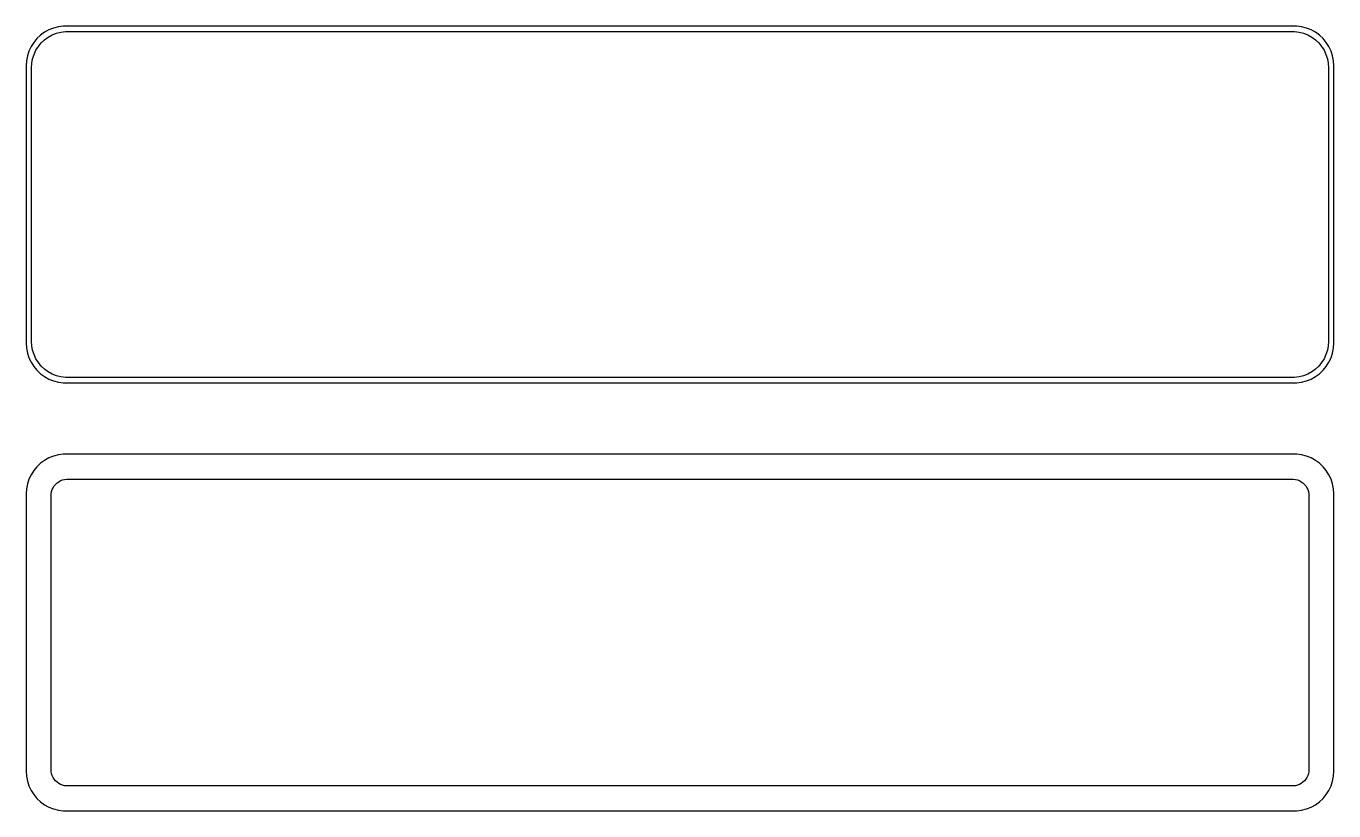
# Model space of a CAD drawing. Header units: metres. Extents: x -82 to 82, y 86 to 184.
import ezdxf

# ---------------------------------------------------------------- set-up
doc = ezdxf.new("R2010")
doc.units = ezdxf.units.M

msp = doc.modelspace()

# ---------------------------------------------------------------- linework, layer by layer
for p, q in [((-80.6871, 183.353), (-81.1448, 182.923)), ((-80.1791, 183.722), (-80.6871, 183.353)), ((-79.6289, 184.024), (-80.1791, 183.722)), ((-79.7032, 183.116), (-79.1994, 183.393)), ((-79.0451, 184.255), (-79.6289, 184.024)), ((-79.1994, 183.393), (-78.6648, 183.604)), ((-78.4369, 184.411), (-79.0451, 184.255)), ((-78.6648, 183.604), (-78.1079, 183.747)), ((-77.8139, 184.49), (-78.4369, 184.411)), ((-78.1079, 183.747), (-77.5375, 183.819)), ((77.8139, 184.49), (-77.8139, 184.49)), ((-77.5375, 183.819), (77.5375, 183.819)), ((77.5375, 183.819), (78.1079, 183.747)), ((78.4369, 184.411), (77.8139, 184.49)), ((78.1079, 183.747), (78.6648, 183.604)), ((79.0451, 184.255), (78.4369, 184.411)), ((78.6648, 183.604), (79.1994, 183.393)), ((79.6289, 184.024), (79.0451, 184.255)), ((79.1994, 183.393), (79.7032, 183.116)), ((80.1791, 183.722), (79.6289, 184.024)), ((80.6871, 183.353), (80.1791, 183.722)), ((81.1448, 182.923), (80.6871, 183.353)), ((-81.8815, 181.909), (-82.1489, 181.341)), ((-81.5451, 182.439), (-81.8815, 181.909)), ((-81.1448, 182.923), (-81.5451, 182.439)), ((-81.2621, 181.456), (-80.954, 181.941)), ((-80.954, 181.941), (-80.5875, 182.384)), ((-80.5875, 182.384), (-80.1684, 182.778)), ((-80.1684, 182.778), (-79.7032, 183.116)), ((79.7032, 183.116), (80.1684, 182.778)), ((80.1684, 182.778), (80.5875, 182.384)), ((80.5875, 182.384), (80.954, 181.941)), ((80.954, 181.941), (81.2621, 181.456)), ((81.5451, 182.439), (81.1448, 182.923)), ((81.8815, 181.909), (81.5451, 182.439)), ((82.1489, 181.341), (81.8815, 181.909)), ((-82.4606, 180.127), (-82.5, 179.5)), ((-82.3429, 180.743), (-82.4606, 180.127)), ((-82.1489, 181.341), (-82.3429, 180.743)), ((-81.7923, 179.824), (-81.6846, 180.389)), ((-81.6846, 180.389), (-81.5069, 180.935)), ((-81.5069, 180.935), (-81.2621, 181.456)), ((81.2621, 181.456), (81.5069, 180.935)), ((81.5069, 180.935), (81.6846, 180.389)), ((81.6846, 180.389), (81.7923, 179.824)), ((82.3429, 180.743), (82.1489, 181.341)), ((82.4606, 180.127), (82.3429, 180.743)), ((82.5, 179.5), (82.4606, 180.127)), ((-82.5, 179.5), (-82.5, 144.5)), ((-81.8284, 179.25), (-81.7923, 179.824)), ((-81.8284, 144.75), (-81.8284, 179.25)), ((81.7923, 179.824), (81.8284, 179.25)), ((81.8284, 179.25), (81.8284, 144.75)), ((82.5, 144.5), (82.5, 179.5)), ((-82.5, 144.5), (-82.4606, 143.873)), ((-82.4606, 143.873), (-82.3429, 143.257)), ((-81.7923, 144.176), (-81.8284, 144.75)), ((-81.6846, 143.611), (-81.7923, 144.176)), ((-81.5069, 143.065), (-81.6846, 143.611)), ((81.6846, 143.611), (81.5069, 143.065)), ((81.7923, 144.176), (81.6846, 143.611)), ((81.8284, 144.75), (81.7923, 144.176)), ((82.3429, 143.257), (82.4606, 143.873)), ((82.4606, 143.873), (82.5, 144.5)), ((-82.3429, 143.257), (-82.1489, 142.659)), ((-82.1489, 142.659), (-81.8815, 142.091)), ((-81.8815, 142.091), (-81.5451, 141.561)), ((-81.2621, 142.544), (-81.5069, 143.065)), ((-80.954, 142.059), (-81.2621, 142.544)), ((-80.5875, 141.616), (-80.954, 142.059)), ((80.954, 142.059), (80.5875, 141.616)), ((81.2621, 142.544), (80.954, 142.059)), ((81.5069, 143.065), (81.2621, 142.544)), ((81.5451, 141.561), (81.8815, 142.091)), ((81.8815, 142.091), (82.1489, 142.659)), ((82.1489, 142.659), (82.3429, 143.257)), ((-81.5451, 141.561), (-81.1448, 141.077)), ((-81.1448, 141.077), (-80.6871, 140.647)), ((-80.6871, 140.647), (-80.1791, 140.278)), ((-80.1684, 141.222), (-80.5875, 141.616)), ((-80.1791, 140.278), (-79.6289, 139.976)), ((-79.7032, 140.884), (-80.1684, 141.222)), ((-79.1994, 140.607), (-79.7032, 140.884)), ((-78.6648, 140.396), (-79.1994, 140.607)), ((-78.1079, 140.253), (-78.6648, 140.396)), ((-77.5375, 140.181), (-78.1079, 140.253)), ((78.1079, 140.253), (77.5375, 140.181)), ((78.6648, 140.396), (78.1079, 140.253)), ((79.1994, 140.607), (78.6648, 140.396)), ((79.7032, 140.884), (79.1994, 140.607)), ((79.6289, 139.976), (80.1791, 140.278)), ((80.1684, 141.222), (79.7032, 140.884)), ((80.5875, 141.616), (80.1684, 141.222)), ((80.1791, 140.278), (80.6871, 140.647)), ((80.6871, 140.647), (81.1448, 141.077)), ((81.1448, 141.077), (81.5451, 141.561)), ((-79.6289, 139.976), (-79.0451, 139.745)), ((-79.0451, 139.745), (-78.4369, 139.589)), ((-78.4369, 139.589), (-77.8139, 139.51)), ((-77.8139, 139.51), (77.8139, 139.51)), ((77.5375, 140.181), (-77.5375, 140.181)), ((77.8139, 139.51), (78.4369, 139.589)), ((78.4369, 139.589), (79.0451, 139.745)), ((79.0451, 139.745), (79.6289, 139.976)), ((-78.4369, 130.411), (-79.0451, 130.255)), ((-77.8139, 130.49), (-78.4369, 130.411)), ((77.8139, 130.49), (-77.8139, 130.49)), ((78.4369, 130.411), (77.8139, 130.49)), ((79.0451, 130.255), (78.4369, 130.411)), ((-81.1448, 128.923), (-81.5451, 128.439)), ((-80.6871, 129.353), (-81.1448, 128.923)), ((-80.1791, 129.722), (-80.6871, 129.353)), ((-79.6289, 130.024), (-80.1791, 129.722)), ((-79.0451, 130.255), (-79.6289, 130.024)), ((79.6289, 130.024), (79.0451, 130.255)), ((80.1791, 129.722), (79.6289, 130.024)), ((80.6871, 129.353), (80.1791, 129.722)), ((81.1448, 128.923), (80.6871, 129.353)), ((81.5451, 128.439), (81.1448, 128.923)), ((-82.1489, 127.341), (-82.3429, 126.743)), ((-81.8815, 127.909), (-82.1489, 127.341)), ((-81.5451, 128.439), (-81.8815, 127.909)), ((-78.3804, 127.031), (-78.1482, 127.159)), ((-78.1482, 127.159), (-77.9019, 127.256)), ((-77.9019, 127.256), (-77.6453, 127.322)), ((-77.6453, 127.322), (-77.3825, 127.355)), ((-77.3825, 127.355), (77.3825, 127.355)), ((77.3825, 127.355), (77.6453, 127.322)), ((77.6453, 127.322), (77.9019, 127.256)), ((77.9019, 127.256), (78.1482, 127.159)), ((78.1482, 127.159), (78.3804, 127.031)), ((81.8815, 127.909), (81.5451, 128.439)), ((82.1489, 127.341), (81.8815, 127.909)), ((82.3429, 126.743), (82.1489, 127.341)), ((-82.4606, 126.127), (-82.5, 125.5)), ((-82.5, 125.5), (-82.5, 90.5)), ((-82.3429, 126.743), (-82.4606, 126.127)), ((-79.3596, 125.25), (-79.343, 125.514)), ((-79.343, 125.514), (-79.2934, 125.775)), ((-79.2934, 125.775), (-79.2115, 126.027)), ((-79.2115, 126.027), (-79.0987, 126.266)), ((-79.0987, 126.266), (-78.9567, 126.49)), ((-78.9567, 126.49), (-78.7879, 126.694)), ((-78.7879, 126.694), (-78.5947, 126.875)), ((-78.5947, 126.875), (-78.3804, 127.031)), ((78.3804, 127.031), (78.5947, 126.875)), ((78.5947, 126.875), (78.7879, 126.694)), ((78.7879, 126.694), (78.9567, 126.49)), ((78.9567, 126.49), (79.0987, 126.266)), ((79.0987, 126.266), (79.2115, 126.027)), ((79.2115, 126.027), (79.2934, 125.775)), ((79.2934, 125.775), (79.343, 125.514)), ((79.343, 125.514), (79.3596, 125.25)), ((82.4606, 126.127), (82.3429, 126.743)), ((82.5, 125.5), (82.4606, 126.127)), ((82.5, 90.5), (82.5, 125.5)), ((-79.3596, 90.75), (-79.3596, 125.25)), ((79.3596, 125.25), (79.3596, 90.75)), ((-79.343, 90.4856), (-79.3596, 90.75)), ((79.3596, 90.75), (79.343, 90.4856)), ((-82.5, 90.5), (-82.4606, 89.8733)), ((-82.4606, 89.8733), (-82.3429, 89.2566)), ((-82.3429, 89.2566), (-82.1489, 88.6594)), ((-79.2934, 90.2254), (-79.343, 90.4856)), ((-79.2115, 89.9734), (-79.2934, 90.2254)), ((-79.0987, 89.7337), (-79.2115, 89.9734)), ((-78.9567, 89.51), (-79.0987, 89.7337)), ((-78.7879, 89.3059), (-78.9567, 89.51)), ((-78.5947, 89.1245), (-78.7879, 89.3059)), ((-78.3804, 88.9688), (-78.5947, 89.1245)), ((78.5947, 89.1245), (78.3804, 88.9688)), ((78.7879, 89.3059), (78.5947, 89.1245)), ((78.9567, 89.51), (78.7879, 89.3059)), ((79.0987, 89.7337), (78.9567, 89.51)), ((79.2115, 89.9734), (79.0987, 89.7337)), ((79.2934, 90.2254), (79.2115, 89.9734)), ((79.343, 90.4856), (79.2934, 90.2254)), ((82.1489, 88.6594), (82.3429, 89.2566)), ((82.3429, 89.2566), (82.4606, 89.8733)), ((82.4606, 89.8733), (82.5, 90.5)), ((-82.1489, 88.6594), (-81.8815, 88.0912)), ((-81.8815, 88.0912), (-81.5451, 87.5611)), ((-81.5451, 87.5611), (-81.1448, 87.0773)), ((-78.1482, 88.8412), (-78.3804, 88.9688)), ((-77.9019, 88.7436), (-78.1482, 88.8412)), ((-77.6453, 88.6777), (-77.9019, 88.7436)), ((-77.3825, 88.6445), (-77.6453, 88.6777)), ((77.3825, 88.6445), (-77.3825, 88.6445)), ((77.6453, 88.6777), (77.3825, 88.6445)), ((77.9019, 88.7436), (77.6453, 88.6777)), ((78.1482, 88.8412), (77.9019, 88.7436)), ((78.3804, 88.9688), (78.1482, 88.8412)), ((81.1448, 87.0773), (81.5451, 87.5611)), ((81.5451, 87.5611), (81.8815, 88.0912)), ((81.8815, 88.0912), (82.1489, 88.6594)), ((-81.1448, 87.0773), (-80.6871, 86.6474)), ((-80.6871, 86.6474), (-80.1791, 86.2784)), ((-80.1791, 86.2784), (-79.6289, 85.9759)), ((-79.6289, 85.9759), (-79.0451, 85.7447)), ((79.0451, 85.7447), (79.6289, 85.9759)), ((79.6289, 85.9759), (80.1791, 86.2784)), ((80.1791, 86.2784), (80.6871, 86.6474)), ((80.6871, 86.6474), (81.1448, 87.0773)), ((-79.0451, 85.7447), (-78.4369, 85.5886)), ((-78.4369, 85.5886), (-77.8139, 85.5099)), ((-77.8139, 85.5099), (77.8139, 85.5099)), ((77.8139, 85.5099), (78.4369, 85.5886)), ((78.4369, 85.5886), (79.0451, 85.7447))]:
    msp.add_line(p, q)

doc.saveas('drawing.dxf')
